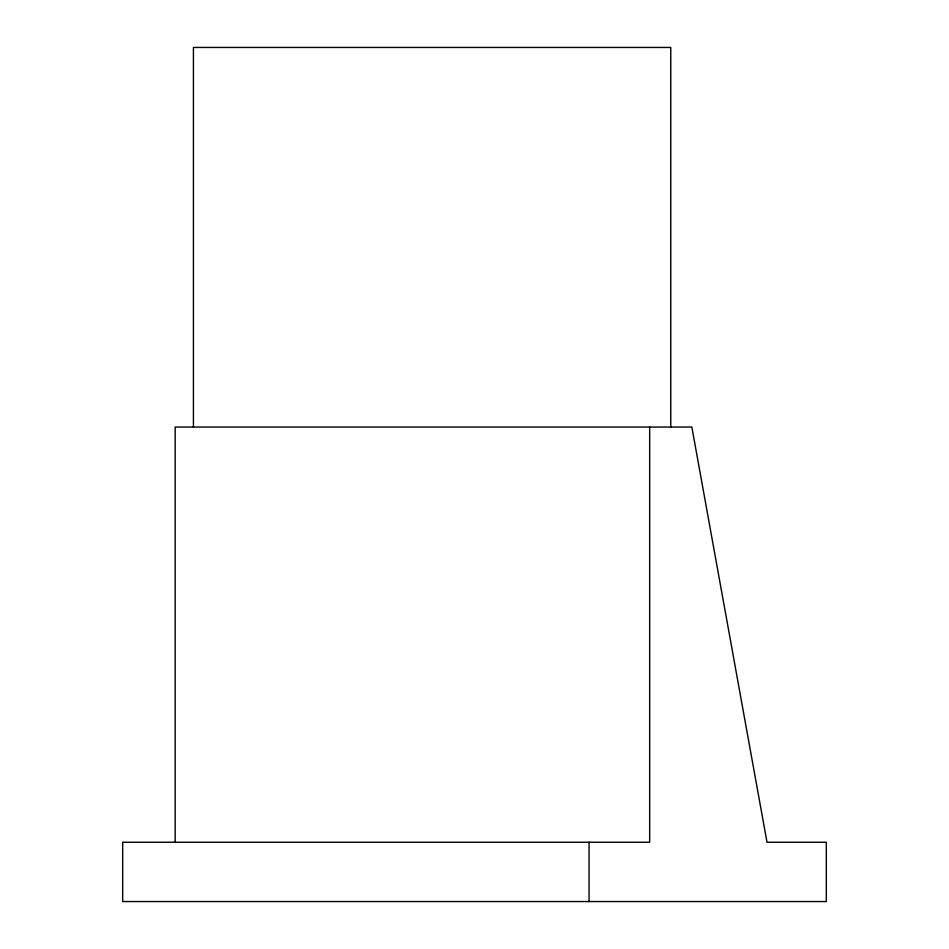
<?xml version="1.0" encoding="UTF-8"?>
<svg xmlns="http://www.w3.org/2000/svg" width="949" height="949" viewBox="0 0 949 949"><rect width="100%" height="100%" fill="white"/><g stroke="black" fill="none" stroke-linecap="round" stroke-linejoin="round"><path stroke-width="1.42" d="M670.765 427.05L670.765 47.45L193.43 47.45L193.43 427.05M649.674 427.05L649.674 842.238L122.682 842.238L122.682 901.55L826.318 901.55L826.318 842.238L767.006 842.238L691.845 427.05L175.174 427.05L175.174 842.238M589.068 842.238L589.068 901.55"/></g></svg>
